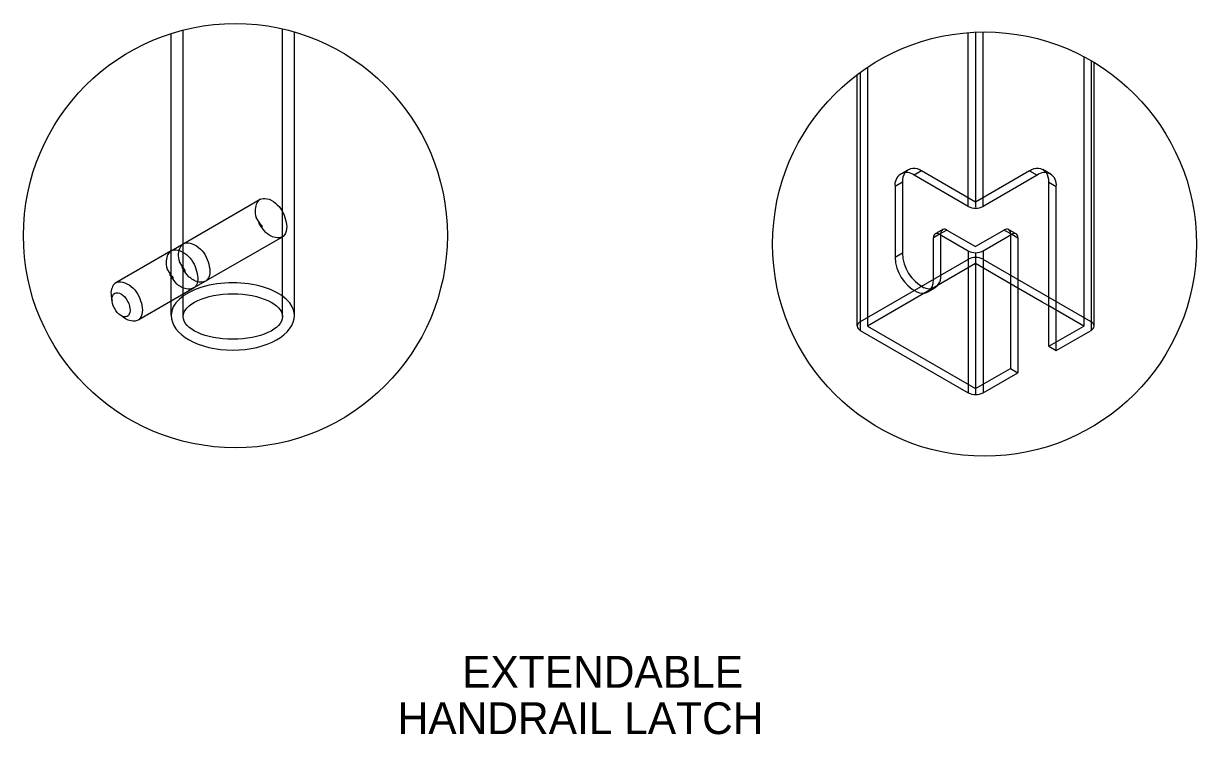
# Model space of a CAD drawing. Extents: x 703.5 to 787.6, y 470.2 to 529.
# Drawn here: x 724.388 to 725.793, y 525.989 to 526.84 of the extents above; entities that cross this region are included whole.
import ezdxf

# ---------------------------------------------------------------- set-up
doc = ezdxf.new("R2010")
doc.units = 0
doc.layers.add('df_DETAIL', color=7, linetype='Continuous')

msp = doc.modelspace()

# ---------------------------------------------------------------- linework, layer by layer
at = {"layer": 'df_DETAIL'}
for p, q in [((724.5652, 526.5679), (724.5652, 526.8277)), ((724.5797, 526.4892), (724.5797, 526.8319)), ((724.6983, 526.4892), (724.6983, 526.8334)), ((724.7128, 526.4908), (724.7128, 526.8296)), ((725.5193, 526.6208), (725.5193, 526.8289)), ((725.5282, 526.8294), (725.5282, 526.6259)), ((725.537, 526.6208), (725.537, 526.8296)), ((725.6575, 526.8002), (725.6575, 526.4778)), ((725.3988, 526.7874), (725.3988, 526.4778)), ((725.6664, 526.7953), (725.6664, 526.4727)), ((725.6664, 526.7886), (725.6664, 526.4829)), ((725.67, 526.4778), (725.67, 526.7931)), ((725.3863, 526.4778), (725.3863, 526.7786)), ((725.39, 526.7813), (725.39, 526.4727)), ((725.4635, 526.6633), (725.4547, 526.6582)), ((725.5282, 526.6259), (725.4635, 526.6633)), ((725.5928, 526.6633), (725.5282, 526.6259)), ((725.5928, 526.6633), (725.6017, 526.6582)), ((725.4405, 526.65), (725.4317, 526.6449)), ((725.4317, 526.6449), (725.4317, 526.5635)), ((725.4405, 526.65), (725.4405, 526.5686)), ((725.5193, 526.6208), (725.4547, 526.6582)), ((725.6017, 526.6582), (725.537, 526.6208)), ((725.6158, 526.65), (725.6246, 526.6449)), ((725.6158, 526.4537), (725.6158, 526.65)), ((725.6246, 526.4486), (725.6246, 526.6449)), ((724.5652, 526.5679), (724.6717, 526.6294)), ((725.5282, 526.6259), (725.5282, 526.6199)), ((725.4938, 526.5927), (725.485, 526.5876)), ((725.4938, 526.5927), (725.5282, 526.5729)), ((725.5625, 526.5927), (725.5282, 526.5729)), ((725.5625, 526.5927), (725.5713, 526.5876)), ((724.5928, 526.5238), (724.6983, 526.5847)), ((725.485, 526.5876), (725.4776, 526.5834)), ((725.4776, 526.5335), (725.4776, 526.5834)), ((725.485, 526.5876), (725.5193, 526.5678)), ((725.4865, 526.5386), (725.4865, 526.5885)), ((725.537, 526.5678), (725.5713, 526.5876)), ((725.5699, 526.5885), (725.5699, 526.4272)), ((725.5713, 526.5876), (725.5787, 526.5834)), ((725.5787, 526.5834), (725.5787, 526.4221)), ((724.5652, 526.5679), (724.499, 526.5297)), ((724.5652, 526.5079), (724.5652, 526.5679)), ((725.4405, 526.5651), (725.4317, 526.56)), ((725.4317, 526.5635), (725.4317, 526.56)), ((725.4405, 526.5686), (725.4405, 526.5651)), ((725.5193, 526.5679), (725.5193, 526.5576)), ((725.5193, 526.5678), (725.5193, 526.398)), ((725.5282, 526.5656), (725.5282, 526.3959)), ((725.537, 526.5678), (725.537, 526.398)), ((725.537, 526.5671), (725.537, 526.5576)), ((725.5193, 526.5576), (725.39, 526.4829)), ((725.5282, 526.5525), (725.3988, 526.4778)), ((725.5788, 526.5233), (725.5282, 526.5525)), ((725.6664, 526.4829), (725.537, 526.5576)), ((724.5266, 526.4857), (724.5928, 526.5238)), ((725.6079, 526.5065), (725.5794, 526.5229)), ((724.5652, 526.4908), (724.5652, 526.5079)), ((725.6148, 526.5025), (725.6079, 526.5065)), ((725.6158, 526.5019), (725.6151, 526.5023)), ((725.6575, 526.4778), (725.6158, 526.5019)), ((725.3988, 526.4778), (725.5282, 526.4031)), ((725.6158, 526.4537), (725.6575, 526.4778)), ((725.39, 526.4727), (725.5193, 526.398)), ((725.6246, 526.4486), (725.6664, 526.4727)), ((725.6158, 526.4537), (725.6246, 526.4486)), ((725.5282, 526.4031), (725.5699, 526.4272)), ((725.537, 526.398), (725.5787, 526.4221)), ((725.5699, 526.4272), (725.5787, 526.4221))]:
    msp.add_line(p, q, dxfattribs=at)
msp.add_lwpolyline([(725.4579, 526.5187), (725.461, 526.5176), (725.4649, 526.5171), (725.4685, 526.5176), (725.4716, 526.5191), (725.4742, 526.5215), (725.4761, 526.5248), (725.4772, 526.5289), (725.4776, 526.5335)], dxfattribs=at)
for centre in [(724.6421, 526.586), (725.5389, 526.5759)]:
    msp.add_circle(centre, 0.2537, dxfattribs=at)
for centre, radius, start, end in [((725.4457, 526.6472), 0.0142, 50.7968, 189.2139), ((725.4602, 526.6509), 0.0197, 148.2613, 182.6033), ((725.4545, 526.6523), 0.0142, 50.5378, 140.8291), ((725.6019, 526.6523), 0.0142, 39.1708, 129.4623), ((725.6106, 526.6472), 0.0142, 350.7859, 129.2033), ((725.5961, 526.6509), 0.0197, 357.3976, 31.7384), ((725.5282, 526.6379), 0.0192, 242.6097, 297.3903), ((725.4821, 526.5841), 0.00454, 50.7968, 189.2139), ((725.4914, 526.5891), 0.00497, 123.987, 187.3248), ((725.4908, 526.5885), 0.00523, 54.3823, 114.3073), ((725.5656, 526.5885), 0.00523, 65.6932, 125.6171), ((725.5648, 526.589), 0.00511, 353.6354, 55.0517), ((725.5742, 526.5841), 0.00454, 350.7861, 129.2032), ((725.4883, 526.5664), 0.0478, 181.5005, 243.1962), ((725.5282, 526.5848), 0.0192, 242.6096, 297.3904), ((725.4795, 526.5613), 0.0478, 181.5006, 243.1962), ((725.5282, 526.5406), 0.0192, 62.6096, 117.3904), ((725.4723, 526.5363), 0.0143, 279.4894, 9.1473), ((725.4738, 526.5397), 0.0174, 245.9775, 272.8613), ((725.3926, 526.4772), 0.00627, 114.3748, 174.3057), ((725.3926, 526.4784), 0.00627, 185.6941, 245.6253), ((725.6638, 526.4772), 0.00627, 5.6947, 65.6258), ((725.6638, 526.4784), 0.00627, 294.3741, 354.3054), ((725.5282, 526.4151), 0.0192, 242.6096, 297.3904)]:
    msp.add_arc(centre, radius, start, end, dxfattribs=at)
for centre, major_axis, ratio in [((724.5052, 526.5033), (0.0074, -0.0139), 0.571073), ((724.639, 526.4892), (0.0593, 0), 0.458853)]:
    msp.add_ellipse(centre, major_axis=major_axis, ratio=ratio, dxfattribs=at)
for ratio, start_param, end_param in [(0.525857, 6.283185, 9.424778), (0.565706, 3.141593, 6.283185)]:
    msp.add_ellipse((724.639, 526.4908), major_axis=(0.0738, 0), ratio=ratio, start_param=start_param, end_param=end_param, dxfattribs=at)
for points, degree in [([(725.4473, 526.6646), (725.4386, 526.6595)], 1), ([(725.6179, 526.6598), (725.6091, 526.6649)], 1), ([(724.6717, 526.6294), (724.6737, 526.6303), (724.6795, 526.6315), (724.6906, 526.6254), (724.6983, 526.6164), (724.7027, 526.6046), (724.7043, 526.5942), (724.7004, 526.5834), (724.6893, 526.5831), (724.6834, 526.586), (724.6795, 526.5888), (724.6786, 526.5896)], 3), ([(724.6717, 526.6294), (724.6701, 526.6285), (724.6676, 526.6254), (724.6651, 526.6177), (724.6659, 526.6109), (724.6671, 526.6077)], 3), ([(724.6786, 526.5896), (724.6713, 526.5982), (724.6671, 526.6077), (724.6786, 526.5896), (724.6671, 526.6077)], 3), ([(725.4886, 526.5932), (725.4798, 526.5881)], 1), ([(725.5765, 526.5881), (725.5677, 526.5932)], 1), ([(724.5797, 526.5763), (724.5782, 526.5754), (724.5756, 526.5723), (724.5731, 526.5646), (724.5739, 526.5578), (724.5752, 526.5546)], 3), ([(724.5797, 526.5763), (724.5818, 526.5772), (724.5875, 526.5784), (724.5986, 526.5723), (724.6063, 526.5633), (724.6107, 526.5515), (724.6123, 526.5411), (724.6085, 526.5303), (724.5973, 526.53), (724.5914, 526.5329), (724.5875, 526.5357), (724.5867, 526.5365)], 3), ([(724.5652, 526.5679), (724.5636, 526.5669), (724.5611, 526.5639), (724.5586, 526.5562), (724.5593, 526.5494), (724.5606, 526.5462)], 3), ([(724.5652, 526.5679), (724.5672, 526.5688), (724.573, 526.57), (724.5841, 526.5639), (724.5917, 526.5549), (724.5962, 526.5431), (724.5977, 526.5327), (724.5953, 526.5257), (724.5928, 526.5238), (724.5928, 526.5238)], 3), ([(724.5867, 526.5365), (724.5793, 526.5451), (724.5752, 526.5546), (724.5867, 526.5365), (724.5752, 526.5546)], 3), ([(724.5721, 526.5281), (724.5648, 526.5367), (724.5606, 526.5462), (724.5721, 526.5281), (724.5606, 526.5462)], 3), ([(724.499, 526.5297), (724.4975, 526.5288), (724.4949, 526.5257), (724.4925, 526.5181), (724.4937, 526.5122), (724.4945, 526.5085)], 3), ([(724.499, 526.5297), (724.5011, 526.5306), (724.5068, 526.5318), (724.5179, 526.5257), (724.5256, 526.5167), (724.53, 526.5049), (724.5316, 526.4946), (724.5278, 526.4837), (724.5166, 526.4834), (724.5107, 526.4863), (724.5068, 526.4891), (724.506, 526.4899)], 3), ([(724.5928, 526.5238), (724.5894, 526.5218), (724.5825, 526.5217), (724.5769, 526.5245), (724.573, 526.5273), (724.5721, 526.5281)], 3), ([(725.4709, 526.5187), (725.4797, 526.5237)], 1)]:
    msp.add_open_spline(points, degree=degree, dxfattribs=at)

# ---------------------------------------------------------------- texts
for s, p in [('EXTENDABLE', (724.9135, 526.0454)), ('HANDRAIL LATCH', (724.8363, 525.9899))]:
    msp.add_text(s, height=0.03802, dxfattribs=at).set_placement(p)

doc.saveas('drawing.dxf')
